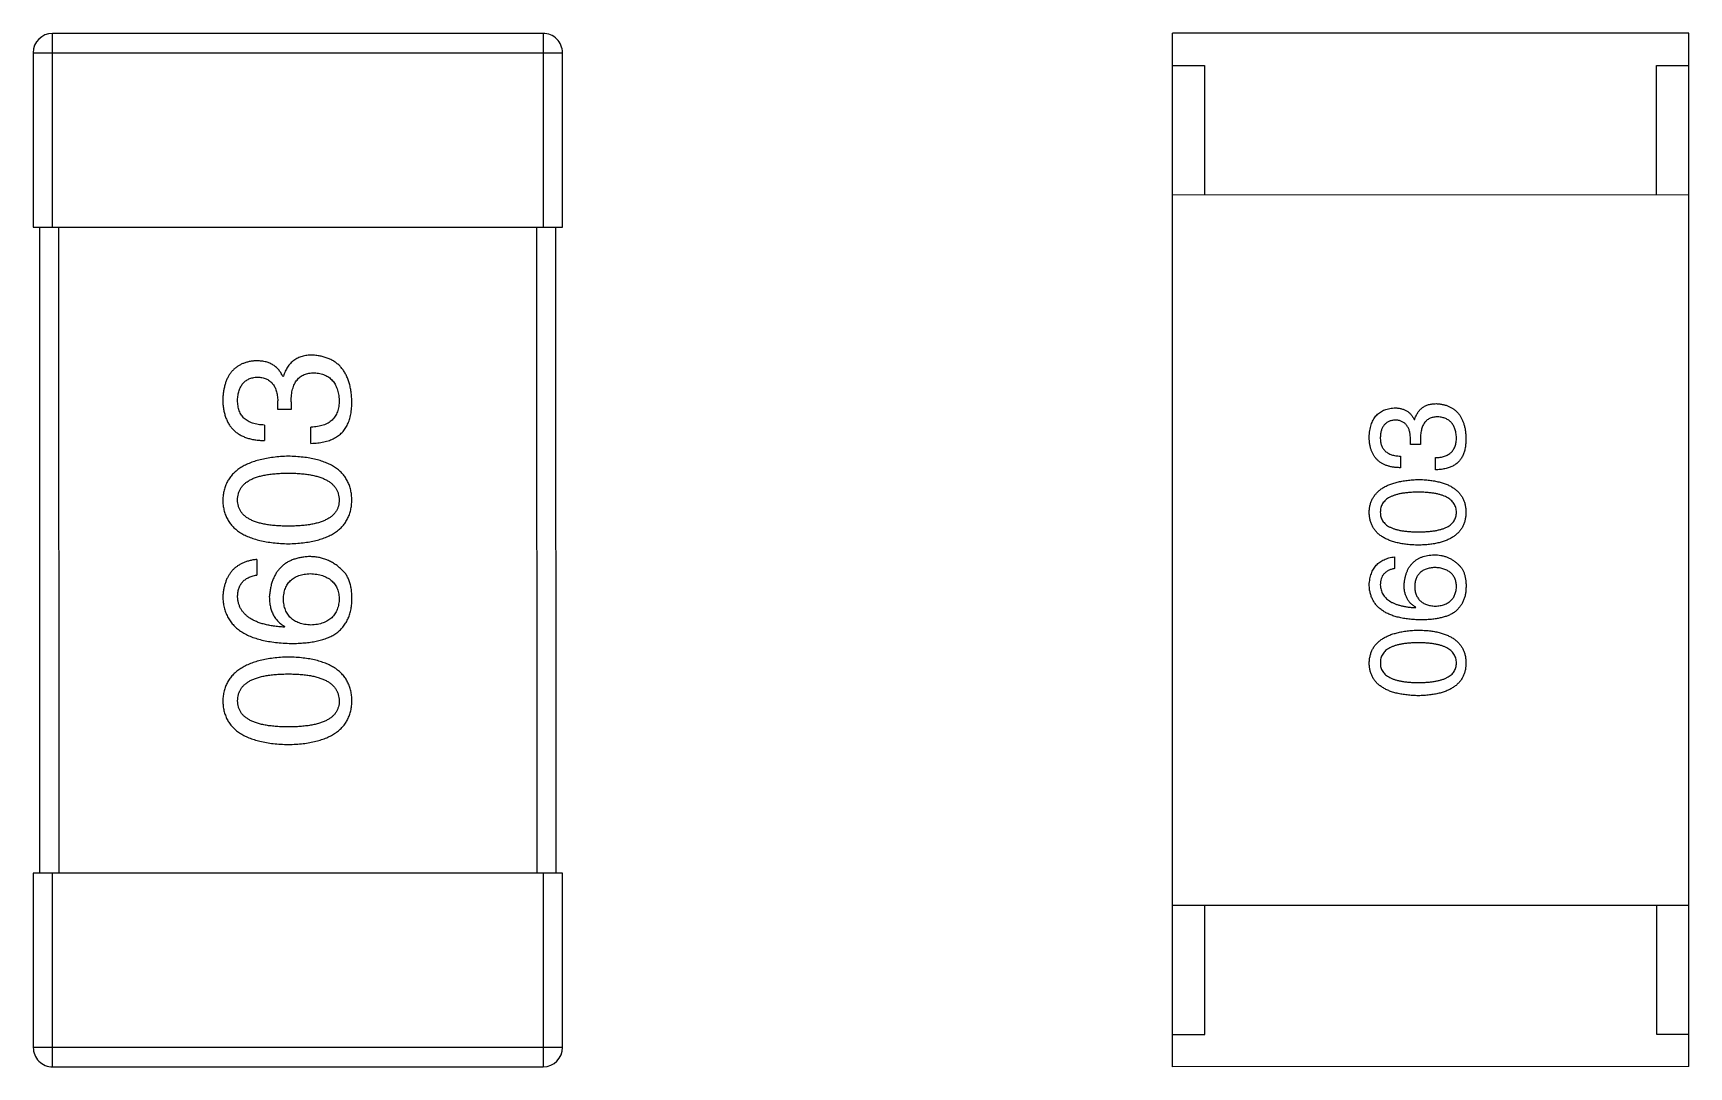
# Model space of a CAD drawing. Header units: millimetres. Extents: x 0 to 297, y 0 to 210.
# Drawn here: x 195.191 to 197.756, y 140.016 to 141.617 of the extents above; entities that cross this region are included whole.
import ezdxf

# ---------------------------------------------------------------- set-up
doc = ezdxf.new("R2010")
doc.units = ezdxf.units.MM
doc.layers.get('0').update_dxf_attribs({"linetype": 'CONTINUOUS'})

msp = doc.modelspace()

# ---------------------------------------------------------------- linework, layer by layer
at = {"color": 7, "linetype": 'Continuous'}
for p, q in [((195.981, 141.6165), (195.221, 141.6164)), ((195.221, 141.3164), (195.221, 141.6164)), ((195.981, 141.6165), (195.981, 141.3165)), ((197.7559, 141.6168), (196.9559, 141.6167)), ((196.9561, 140.0167), (196.9559, 141.6167)), ((197.7561, 140.0168), (197.7559, 141.6168)), ((195.191, 141.5864), (196.011, 141.5865)), ((195.191, 141.5864), (195.191, 141.3164)), ((196.011, 141.3165), (196.011, 141.5865)), ((196.9559, 141.5667), (197.0059, 141.5667)), ((197.0059, 141.5667), (197.0059, 141.3667)), ((197.7059, 141.3668), (197.7059, 141.5668)), ((197.7059, 141.5668), (197.7559, 141.5668)), ((196.9559, 141.3667), (197.7559, 141.3668)), ((195.191, 141.3164), (196.011, 141.3165)), ((195.201, 141.3164), (195.2011, 140.3164)), ((195.2311, 140.3164), (195.231, 141.3164)), ((195.971, 141.3165), (195.9711, 140.3165)), ((196.0011, 140.3165), (196.001, 141.3165)), ((195.5777, 141.0855), (195.5788, 141.0855)), ((195.57, 141.0342), (195.57, 141.0473)), ((195.5908, 141.0342), (195.57, 141.0342)), ((195.5908, 141.0462), (195.5908, 141.0342)), ((195.5493, 141.0101), (195.5493, 140.9861)), ((195.6214, 140.9817), (195.6214, 141.0069)), ((197.3305, 141.0186), (197.3313, 141.0186)), ((197.3247, 140.9801), (197.3247, 140.9899)), ((197.3403, 140.9891), (197.3403, 140.9801)), ((197.3092, 140.962), (197.3092, 140.944)), ((197.3403, 140.9801), (197.3247, 140.9801)), ((197.3633, 140.9407), (197.3633, 140.9596)), ((195.5373, 140.802), (195.5373, 140.7779)), ((197.3002, 140.8059), (197.3002, 140.7879)), ((197.3321, 140.7272), (197.333, 140.7281)), ((195.581, 140.6982), (195.5799, 140.6971)), ((196.0111, 140.3165), (195.1911, 140.3164)), ((195.1911, 140.3164), (195.1912, 140.0464)), ((195.2212, 140.0164), (195.2211, 140.3164)), ((195.9811, 140.3165), (195.9812, 140.0165)), ((196.0112, 140.0465), (196.0111, 140.3165)), ((196.9561, 140.2667), (197.7561, 140.2668)), ((197.0061, 140.0667), (197.0061, 140.2667)), ((197.7061, 140.2668), (197.7061, 140.0668)), ((196.9561, 140.0667), (197.0061, 140.0667)), ((197.7061, 140.0668), (197.7561, 140.0668)), ((196.0112, 140.0465), (195.1912, 140.0464)), ((195.2212, 140.0164), (195.9812, 140.0165)), ((197.7561, 140.0168), (196.9561, 140.0167))]:
    msp.add_line(p, q, dxfattribs=at)
for centre, start, end in [((195.221, 141.5864), 90.0074, 180.0074), ((195.981, 141.5865), 0.0074, 90.0074), ((195.2212, 140.0464), 180.0074, 270.0074), ((195.9812, 140.0465), 270.0074, 0.0074)]:
    msp.add_arc(centre, 0.03, start, end, dxfattribs=at)
for points, knots in [([(195.5361, 141.1096), (195.5341, 141.1094), (195.5302, 141.1091), (195.5246, 141.108), (195.5194, 141.1066), (195.5145, 141.1047), (195.51, 141.1024), (195.5058, 141.0997), (195.502, 141.0965), (195.4986, 141.0929), (195.4955, 141.089), (195.4929, 141.0845), (195.4906, 141.0797), (195.4887, 141.0745), (195.4871, 141.0688), (195.486, 141.0627), (195.4851, 141.0562), (195.4849, 141.0518), (195.4848, 141.0495)], [0, 0, 0, 0, 0.067521, 0.132139, 0.193339, 0.252064, 0.309083, 0.364848, 0.420021, 0.475612, 0.532002, 0.589602, 0.649896, 0.712634, 0.778603, 0.848416, 0.922155, 1, 1, 1, 1]), ([(195.5777, 141.0855), (195.5767, 141.0875), (195.5748, 141.0912), (195.5711, 141.0961), (195.5668, 141.1003), (195.5619, 141.1038), (195.5563, 141.1064), (195.5501, 141.1083), (195.5433, 141.1094), (195.5386, 141.1095), (195.5361, 141.1096)], [0, 0, 0, 0, 0.125227, 0.244792, 0.361427, 0.478215, 0.59667, 0.722058, 0.856314, 1, 1, 1, 1]), ([(195.6236, 141.1183), (195.6221, 141.1183), (195.6193, 141.1183), (195.6153, 141.1178), (195.6114, 141.1173), (195.6077, 141.1163), (195.6042, 141.1152), (195.6009, 141.1138), (195.5978, 141.1121), (195.5948, 141.1102), (195.5921, 141.108), (195.5896, 141.1056), (195.5873, 141.1028), (195.5852, 141.0999), (195.5833, 141.0967), (195.5815, 141.0932), (195.58, 141.0895), (195.5792, 141.0869), (195.5788, 141.0855)], [0, 0, 0, 0, 0.071215, 0.138707, 0.20396, 0.266995, 0.327734, 0.387609, 0.445602, 0.503345, 0.561136, 0.618597, 0.677672, 0.738255, 0.799989, 0.863961, 0.930555, 1, 1, 1, 1]), ([(195.6848, 141.0473), (195.6846, 141.05), (195.6844, 141.0554), (195.6835, 141.0631), (195.682, 141.0703), (195.6802, 141.0771), (195.678, 141.0833), (195.6752, 141.089), (195.6721, 141.0943), (195.6685, 141.099), (195.6644, 141.1032), (195.6599, 141.1069), (195.6549, 141.1101), (195.6495, 141.1128), (195.6436, 141.115), (195.6373, 141.1166), (195.6306, 141.1178), (195.6259, 141.1182), (195.6236, 141.1183)], [0, 0, 0, 0, 0.078078, 0.151942, 0.221594, 0.28726, 0.350176, 0.409768, 0.467648, 0.523784, 0.578904, 0.634014, 0.689819, 0.746826, 0.805875, 0.867063, 0.931764, 1, 1, 1, 1]), ([(195.5077, 141.0484), (195.5078, 141.0498), (195.5079, 141.0524), (195.5084, 141.0563), (195.5091, 141.0599), (195.51, 141.0633), (195.5111, 141.0665), (195.5125, 141.0693), (195.514, 141.072), (195.5159, 141.0744), (195.5179, 141.0765), (195.5202, 141.0784), (195.5226, 141.0801), (195.5253, 141.0814), (195.5283, 141.0826), (195.5314, 141.0834), (195.5348, 141.0841), (195.5371, 141.0843), (195.5383, 141.0844)], [0, 0, 0, 0, 0.078051, 0.151197, 0.220412, 0.286742, 0.34933, 0.409464, 0.467368, 0.52298, 0.578639, 0.633998, 0.690142, 0.746855, 0.805868, 0.867776, 0.932345, 1, 1, 1, 1]), ([(195.5383, 141.0844), (195.5396, 141.0844), (195.542, 141.0842), (195.5455, 141.0837), (195.5487, 141.0829), (195.5518, 141.0818), (195.5546, 141.0804), (195.5571, 141.0787), (195.5595, 141.0768), (195.5616, 141.0746), (195.5635, 141.0722), (195.5651, 141.0694), (195.5665, 141.0664), (195.5677, 141.0631), (195.5686, 141.0595), (195.5693, 141.0557), (195.5698, 141.0516), (195.57, 141.0488), (195.57, 141.0473)], [0, 0, 0, 0, 0.067741, 0.131599, 0.192143, 0.249977, 0.306453, 0.361639, 0.416449, 0.471489, 0.527582, 0.584873, 0.644974, 0.70814, 0.77492, 0.845909, 0.920585, 1, 1, 1, 1]), ([(195.5908, 141.0462), (195.5908, 141.048), (195.5908, 141.0515), (195.5913, 141.0566), (195.5919, 141.0613), (195.593, 141.0657), (195.5942, 141.0698), (195.5957, 141.0735), (195.5976, 141.0768), (195.5997, 141.0798), (195.6021, 141.0825), (195.6048, 141.0848), (195.6078, 141.0867), (195.6111, 141.0883), (195.6146, 141.0895), (195.6184, 141.0904), (195.6225, 141.0909), (195.6254, 141.091), (195.6268, 141.091)], [0, 0, 0, 0, 0.082495, 0.159728, 0.232496, 0.300725, 0.365163, 0.425859, 0.483728, 0.538892, 0.592921, 0.646195, 0.699968, 0.754746, 0.811387, 0.870806, 0.933482, 1, 1, 1, 1]), ([(195.6268, 141.091), (195.6283, 141.0909), (195.6312, 141.0907), (195.6353, 141.0899), (195.6392, 141.089), (195.6427, 141.0876), (195.6461, 141.086), (195.6492, 141.0841), (195.6519, 141.0818), (195.6545, 141.0793), (195.6568, 141.0765), (195.6588, 141.0733), (195.6605, 141.0699), (195.662, 141.0662), (195.6631, 141.0621), (195.6641, 141.0578), (195.6648, 141.0532), (195.665, 141.05), (195.6651, 141.0484)], [0, 0, 0, 0, 0.068514, 0.133941, 0.195994, 0.255362, 0.312994, 0.369441, 0.424687, 0.480522, 0.537148, 0.594801, 0.654411, 0.716817, 0.781981, 0.850498, 0.923306, 1, 1, 1, 1]), ([(195.4848, 141.0495), (195.4848, 141.047), (195.485, 141.0421), (195.4859, 141.035), (195.4872, 141.0283), (195.4891, 141.0222), (195.4914, 141.0165), (195.4942, 141.0113), (195.4975, 141.0066), (195.5014, 141.0024), (195.5057, 140.9986), (195.5105, 140.9954), (195.5158, 140.9926), (195.5215, 140.9903), (195.5278, 140.9885), (195.5345, 140.9872), (195.5417, 140.9863), (195.5467, 140.9862), (195.5493, 140.9861)], [0, 0, 0, 0, 0.073232, 0.142595, 0.207997, 0.270074, 0.329156, 0.386529, 0.441846, 0.496976, 0.551877, 0.607941, 0.665637, 0.725446, 0.788542, 0.855101, 0.925196, 1, 1, 1, 1]), ([(195.5493, 141.0101), (195.5476, 141.0102), (195.5443, 141.0103), (195.5396, 141.0109), (195.5352, 141.0117), (195.5311, 141.0128), (195.5274, 141.0143), (195.524, 141.016), (195.5208, 141.0179), (195.5181, 141.0202), (195.5156, 141.0227), (195.5135, 141.0256), (195.5117, 141.0287), (195.5102, 141.0321), (195.5091, 141.0358), (195.5083, 141.0397), (195.5078, 141.044), (195.5077, 141.0469), (195.5077, 141.0484)], [0, 0, 0, 0, 0.078134, 0.15164, 0.221358, 0.286689, 0.348614, 0.407697, 0.464247, 0.520153, 0.574432, 0.629291, 0.684538, 0.742032, 0.801329, 0.863637, 0.930123, 1, 1, 1, 1]), ([(195.6651, 141.0484), (195.6651, 141.0468), (195.665, 141.0436), (195.6645, 141.039), (195.6636, 141.0347), (195.6624, 141.0307), (195.6609, 141.027), (195.659, 141.0236), (195.6568, 141.0205), (195.6542, 141.0177), (195.6513, 141.0153), (195.648, 141.0131), (195.6444, 141.0113), (195.6405, 141.0098), (195.6362, 141.0086), (195.6315, 141.0077), (195.6266, 141.0071), (195.6232, 141.0069), (195.6214, 141.0069)], [0, 0, 0, 0, 0.071272, 0.13882, 0.201858, 0.262757, 0.320043, 0.376709, 0.431462, 0.486034, 0.541209, 0.597703, 0.65589, 0.717768, 0.782056, 0.850407, 0.92277, 1, 1, 1, 1]), ([(195.6782, 141.0112), (195.6787, 141.0124), (195.6798, 141.0147), (195.6812, 141.0185), (195.6823, 141.0225), (195.6832, 141.0269), (195.6839, 141.0316), (195.6844, 141.0365), (195.6847, 141.0418), (195.6847, 141.0454), (195.6848, 141.0473)], [0, 0, 0, 0, 0.101955, 0.208983, 0.322698, 0.44339, 0.570851, 0.70629, 0.84885, 1, 1, 1, 1]), ([(197.2608, 140.9915), (197.2609, 140.9933), (197.261, 140.9966), (197.2617, 141.0015), (197.2626, 141.006), (197.2638, 141.0103), (197.2652, 141.0142), (197.2669, 141.0178), (197.2689, 141.0212), (197.2712, 141.0241), (197.2737, 141.0268), (197.2766, 141.0292), (197.2797, 141.0312), (197.2831, 141.033), (197.2867, 141.0344), (197.2907, 141.0354), (197.2949, 141.0362), (197.2978, 141.0365), (197.2993, 141.0366)], [0, 0, 0, 0, 0.077845, 0.151584, 0.221397, 0.287366, 0.350104, 0.410398, 0.467998, 0.524388, 0.579979, 0.635152, 0.690917, 0.747936, 0.806661, 0.867861, 0.932479, 1, 1, 1, 1]), ([(197.2993, 141.0366), (197.3011, 141.0366), (197.3047, 141.0365), (197.3098, 141.0356), (197.3144, 141.0342), (197.3186, 141.0323), (197.3223, 141.0297), (197.3256, 141.0265), (197.3283, 141.0228), (197.3297, 141.02), (197.3305, 141.0186)], [0, 0, 0, 0, 0.143686, 0.277942, 0.40333, 0.521785, 0.638573, 0.755208, 0.874773, 1, 1, 1, 1]), ([(197.3313, 141.0186), (197.3316, 141.0196), (197.3322, 141.0215), (197.3333, 141.0243), (197.3347, 141.0269), (197.3361, 141.0293), (197.3377, 141.0316), (197.3394, 141.0336), (197.3413, 141.0354), (197.3433, 141.0371), (197.3455, 141.0385), (197.3479, 141.0398), (197.3503, 141.0408), (197.353, 141.0417), (197.3557, 141.0424), (197.3587, 141.0428), (197.3617, 141.0431), (197.3638, 141.0432), (197.3649, 141.0432)], [0, 0, 0, 0, 0.069445, 0.136039, 0.200011, 0.261745, 0.322328, 0.381403, 0.438864, 0.496655, 0.554398, 0.612391, 0.672266, 0.733005, 0.79604, 0.861293, 0.928785, 1, 1, 1, 1]), ([(197.3649, 141.0432), (197.3667, 141.0431), (197.3702, 141.0428), (197.3752, 141.0419), (197.3799, 141.0407), (197.3843, 141.039), (197.3884, 141.037), (197.3921, 141.0346), (197.3955, 141.0318), (197.3986, 141.0287), (197.4013, 141.0251), (197.4036, 141.0212), (197.4057, 141.0169), (197.4074, 141.0122), (197.4088, 141.0072), (197.4098, 141.0018), (197.4105, 140.996), (197.4107, 140.992), (197.4108, 140.9899)], [0, 0, 0, 0, 0.068236, 0.132937, 0.194125, 0.253174, 0.310181, 0.365986, 0.421096, 0.476216, 0.532352, 0.590232, 0.649824, 0.71274, 0.778406, 0.848058, 0.921922, 1, 1, 1, 1]), ([(195.6214, 140.9817), (195.6232, 140.9818), (195.6267, 140.9819), (195.6318, 140.9824), (195.6366, 140.9831), (195.6413, 140.9839), (195.6457, 140.985), (195.6498, 140.9863), (195.6538, 140.9879), (195.6574, 140.9896), (195.6609, 140.9915), (195.6641, 140.9937), (195.6671, 140.9961), (195.6698, 140.9987), (195.6723, 141.0015), (195.6745, 141.0046), (195.6765, 141.0078), (195.6777, 141.0101), (195.6782, 141.0112)], [0, 0, 0, 0, 0.078937, 0.154495, 0.226898, 0.296844, 0.363348, 0.427781, 0.48946, 0.549586, 0.607902, 0.664733, 0.720805, 0.776157, 0.831175, 0.886736, 0.943094, 1, 1, 1, 1]), ([(197.301, 141.0178), (197.3001, 141.0177), (197.2983, 141.0175), (197.2958, 141.017), (197.2934, 141.0164), (197.2912, 141.0155), (197.2892, 141.0145), (197.2873, 141.0132), (197.2856, 141.0118), (197.2841, 141.0102), (197.2827, 141.0084), (197.2816, 141.0064), (197.2805, 141.0043), (197.2797, 141.0019), (197.279, 140.9994), (197.2785, 140.9966), (197.2781, 140.9937), (197.2781, 140.9917), (197.278, 140.9907)], [0, 0, 0, 0, 0.067655, 0.132224, 0.194132, 0.253145, 0.309858, 0.366002, 0.421361, 0.47702, 0.532632, 0.590536, 0.65067, 0.713258, 0.779588, 0.848803, 0.921949, 1, 1, 1, 1]), ([(197.3247, 140.9899), (197.3247, 140.991), (197.3246, 140.9931), (197.3242, 140.9962), (197.3237, 140.9991), (197.323, 141.0018), (197.3221, 141.0042), (197.321, 141.0065), (197.3198, 141.0085), (197.3184, 141.0104), (197.3168, 141.0121), (197.3151, 141.0135), (197.3131, 141.0148), (197.311, 141.0158), (197.3088, 141.0166), (197.3063, 141.0172), (197.3037, 141.0176), (197.3019, 141.0177), (197.301, 141.0178)], [0, 0, 0, 0, 0.079415, 0.154091, 0.22508, 0.29186, 0.355026, 0.415127, 0.472418, 0.528511, 0.583551, 0.638361, 0.693547, 0.750023, 0.807857, 0.868401, 0.932259, 1, 1, 1, 1]), ([(197.3673, 141.0227), (197.3663, 141.0227), (197.3641, 141.0226), (197.361, 141.0222), (197.3582, 141.0216), (197.3555, 141.0207), (197.3531, 141.0195), (197.3508, 141.018), (197.3488, 141.0163), (197.347, 141.0143), (197.3454, 141.0121), (197.344, 141.0096), (197.3429, 141.0068), (197.342, 141.0037), (197.3412, 141.0004), (197.3407, 140.9969), (197.3403, 140.9931), (197.3403, 140.9904), (197.3403, 140.9891)], [0, 0, 0, 0, 0.066518, 0.129194, 0.188613, 0.245254, 0.300032, 0.353805, 0.407079, 0.461108, 0.516272, 0.574141, 0.634837, 0.699275, 0.767504, 0.840272, 0.917505, 1, 1, 1, 1]), ([(197.396, 140.9907), (197.396, 140.992), (197.3958, 140.9943), (197.3953, 140.9978), (197.3946, 141.001), (197.3937, 141.0041), (197.3926, 141.0069), (197.3913, 141.0094), (197.3898, 141.0118), (197.3881, 141.0139), (197.3862, 141.0158), (197.3841, 141.0175), (197.3818, 141.0189), (197.3793, 141.0201), (197.3766, 141.0211), (197.3737, 141.0219), (197.3706, 141.0225), (197.3684, 141.0226), (197.3673, 141.0227)], [0, 0, 0, 0, 0.076694, 0.149502, 0.218019, 0.283183, 0.345589, 0.405199, 0.462852, 0.519478, 0.575313, 0.630559, 0.687006, 0.744638, 0.804006, 0.866059, 0.931486, 1, 1, 1, 1]), ([(197.3092, 140.944), (197.3072, 140.9441), (197.3035, 140.9442), (197.2981, 140.9448), (197.2931, 140.9458), (197.2884, 140.9472), (197.284, 140.9489), (197.2801, 140.951), (197.2765, 140.9534), (197.2732, 140.9562), (197.2704, 140.9594), (197.2679, 140.9629), (197.2658, 140.9668), (197.264, 140.9711), (197.2626, 140.9757), (197.2617, 140.9807), (197.261, 140.986), (197.2609, 140.9896), (197.2608, 140.9915)], [0, 0, 0, 0, 0.074804, 0.144899, 0.211458, 0.274554, 0.334363, 0.392059, 0.448123, 0.503024, 0.558154, 0.613471, 0.670844, 0.729926, 0.792003, 0.857405, 0.926768, 1, 1, 1, 1]), ([(197.278, 140.9907), (197.278, 140.9896), (197.2781, 140.9874), (197.2784, 140.9842), (197.279, 140.9812), (197.2799, 140.9785), (197.281, 140.9759), (197.2823, 140.9736), (197.2839, 140.9715), (197.2858, 140.9696), (197.2879, 140.9679), (197.2902, 140.9664), (197.2928, 140.9651), (197.2956, 140.9641), (197.2986, 140.9632), (197.3019, 140.9626), (197.3055, 140.9622), (197.3079, 140.9621), (197.3092, 140.962)], [0, 0, 0, 0, 0.069877, 0.136363, 0.198671, 0.257968, 0.315462, 0.370709, 0.425568, 0.479847, 0.535753, 0.592303, 0.651386, 0.713311, 0.778642, 0.84836, 0.921866, 1, 1, 1, 1]), ([(197.3633, 140.9596), (197.3646, 140.9596), (197.3672, 140.9597), (197.3709, 140.9602), (197.3743, 140.9608), (197.3776, 140.9618), (197.3805, 140.9629), (197.3832, 140.9643), (197.3857, 140.9659), (197.3879, 140.9677), (197.3898, 140.9698), (197.3915, 140.9721), (197.3929, 140.9747), (197.394, 140.9774), (197.395, 140.9804), (197.3956, 140.9837), (197.396, 140.9871), (197.396, 140.9895), (197.396, 140.9907)], [0, 0, 0, 0, 0.07723, 0.149593, 0.217944, 0.282232, 0.34411, 0.402297, 0.458791, 0.513966, 0.568538, 0.623291, 0.679957, 0.737243, 0.798142, 0.86118, 0.928728, 1, 1, 1, 1]), ([(197.4108, 140.9899), (197.4108, 140.9885), (197.4107, 140.9858), (197.4105, 140.9818), (197.4101, 140.9781), (197.4096, 140.9746), (197.4089, 140.9713), (197.4081, 140.9683), (197.4071, 140.9655), (197.4063, 140.9637), (197.4059, 140.9629)], [0, 0, 0, 0, 0.15115, 0.29371, 0.429149, 0.55661, 0.677302, 0.791017, 0.898045, 1, 1, 1, 1]), ([(195.5864, 140.9618), (195.5824, 140.9616), (195.5746, 140.9613), (195.5633, 140.9601), (195.5527, 140.9585), (195.543, 140.9565), (195.5339, 140.954), (195.5256, 140.9509), (195.5181, 140.9474), (195.5113, 140.9434), (195.5053, 140.9389), (195.5, 140.9339), (195.4955, 140.9285), (195.4918, 140.9225), (195.4889, 140.9161), (195.4867, 140.9091), (195.4853, 140.9018), (195.4849, 140.8966), (195.4848, 140.894)], [0, 0, 0, 0, 0.088475, 0.171606, 0.249595, 0.322626, 0.391327, 0.455765, 0.516374, 0.573675, 0.628522, 0.681161, 0.732559, 0.783563, 0.83504, 0.887639, 0.942585, 1, 1, 1, 1]), ([(195.6848, 140.8941), (195.6847, 140.8967), (195.6844, 140.9019), (195.6832, 140.9094), (195.6811, 140.9164), (195.6784, 140.9229), (195.6748, 140.9289), (195.6705, 140.9345), (195.6655, 140.9395), (195.6596, 140.944), (195.6531, 140.948), (195.6457, 140.9514), (195.6377, 140.9544), (195.6289, 140.9569), (195.6193, 140.9589), (195.609, 140.9604), (195.598, 140.9614), (195.5903, 140.9617), (195.5864, 140.9618)], [0, 0, 0, 0, 0.059134, 0.115603, 0.169236, 0.221572, 0.273254, 0.32474, 0.377319, 0.431815, 0.488555, 0.548609, 0.612242, 0.680182, 0.75251, 0.829782, 0.91231, 1, 1, 1, 1]), ([(197.4059, 140.9629), (197.4055, 140.962), (197.4046, 140.9603), (197.4031, 140.9578), (197.4014, 140.9556), (197.3996, 140.9534), (197.3975, 140.9515), (197.3953, 140.9497), (197.3929, 140.9481), (197.3903, 140.9466), (197.3875, 140.9453), (197.3846, 140.9442), (197.3815, 140.9432), (197.3782, 140.9424), (197.3747, 140.9417), (197.371, 140.9412), (197.3672, 140.9409), (197.3646, 140.9408), (197.3633, 140.9407)], [0, 0, 0, 0, 0.056906, 0.113264, 0.168825, 0.223843, 0.279195, 0.335267, 0.392098, 0.450414, 0.51054, 0.572219, 0.636652, 0.703156, 0.773102, 0.845505, 0.921063, 1, 1, 1, 1]), ([(195.5077, 140.894), (195.5078, 140.8957), (195.5079, 140.899), (195.5088, 140.9037), (195.5104, 140.9082), (195.5125, 140.9123), (195.5154, 140.916), (195.5188, 140.9195), (195.5228, 140.9225), (195.5275, 140.9254), (195.5327, 140.9278), (195.5386, 140.9299), (195.5451, 140.9316), (195.5522, 140.9331), (195.5598, 140.9342), (195.5682, 140.935), (195.5771, 140.9355), (195.5833, 140.9355), (195.5864, 140.9356)], [0, 0, 0, 0, 0.050604, 0.098688, 0.145699, 0.191791, 0.238625, 0.286717, 0.337546, 0.391814, 0.449755, 0.512106, 0.579685, 0.652048, 0.730262, 0.814146, 0.904281, 1, 1, 1, 1]), ([(195.5864, 140.9356), (195.5896, 140.9355), (195.5956, 140.9355), (195.6044, 140.935), (195.6126, 140.9342), (195.6203, 140.9331), (195.6273, 140.9317), (195.6337, 140.9299), (195.6396, 140.9278), (195.6448, 140.9253), (195.6495, 140.9226), (195.6535, 140.9195), (195.657, 140.9161), (195.6599, 140.9123), (195.6621, 140.9082), (195.6638, 140.9038), (195.6648, 140.899), (195.665, 140.8957), (195.6651, 140.8941)], [0, 0, 0, 0, 0.094834, 0.184067, 0.267029, 0.344713, 0.417334, 0.484367, 0.546941, 0.604717, 0.65953, 0.710539, 0.759381, 0.806382, 0.853027, 0.900623, 0.949121, 1, 1, 1, 1]), ([(197.2608, 140.875), (197.2609, 140.8769), (197.2612, 140.8807), (197.2622, 140.8863), (197.2639, 140.8915), (197.2661, 140.8963), (197.2689, 140.9008), (197.2722, 140.9049), (197.2762, 140.9086), (197.2807, 140.912), (197.2858, 140.915), (197.2914, 140.9176), (197.2976, 140.9199), (197.3044, 140.9218), (197.3118, 140.9233), (197.3197, 140.9245), (197.3282, 140.9254), (197.334, 140.9257), (197.337, 140.9258)], [0, 0, 0, 0, 0.057415, 0.112361, 0.16496, 0.216437, 0.267441, 0.318839, 0.371478, 0.426325, 0.483626, 0.544235, 0.608673, 0.677374, 0.750405, 0.828394, 0.911525, 1, 1, 1, 1]), ([(197.337, 140.9061), (197.3347, 140.9061), (197.33, 140.906), (197.3233, 140.9057), (197.3171, 140.9051), (197.3113, 140.9042), (197.306, 140.9032), (197.3012, 140.9018), (197.2968, 140.9003), (197.2928, 140.8984), (197.2893, 140.8963), (197.2863, 140.894), (197.2838, 140.8915), (197.2816, 140.8887), (197.28, 140.8856), (197.2788, 140.8822), (197.2782, 140.8787), (197.2781, 140.8762), (197.278, 140.875)], [0, 0, 0, 0, 0.095719, 0.185854, 0.269738, 0.347952, 0.420315, 0.487894, 0.550245, 0.608186, 0.662454, 0.713283, 0.761375, 0.808209, 0.854301, 0.901312, 0.949396, 1, 1, 1, 1]), ([(197.337, 140.9258), (197.34, 140.9257), (197.3457, 140.9255), (197.354, 140.9247), (197.3617, 140.9236), (197.3689, 140.9221), (197.3755, 140.9202), (197.3815, 140.918), (197.387, 140.9154), (197.392, 140.9124), (197.3963, 140.909), (197.4001, 140.9053), (197.4033, 140.9011), (197.406, 140.8966), (197.4081, 140.8917), (197.4096, 140.8865), (197.4105, 140.8808), (197.4107, 140.877), (197.4108, 140.875)], [0, 0, 0, 0, 0.08769, 0.170218, 0.24749, 0.319818, 0.387758, 0.451391, 0.511445, 0.568185, 0.622681, 0.67526, 0.726746, 0.778428, 0.830764, 0.884397, 0.940866, 1, 1, 1, 1]), ([(197.3961, 140.875), (197.396, 140.8762), (197.3958, 140.8787), (197.3951, 140.8823), (197.3938, 140.8856), (197.3921, 140.8887), (197.39, 140.8915), (197.3874, 140.894), (197.3843, 140.8964), (197.3808, 140.8984), (197.3769, 140.9003), (197.3725, 140.9018), (197.3677, 140.9032), (197.3624, 140.9042), (197.3567, 140.9051), (197.3505, 140.9057), (197.3439, 140.906), (197.3394, 140.9061), (197.337, 140.9061)], [0, 0, 0, 0, 0.050879, 0.099377, 0.146973, 0.193618, 0.240619, 0.289461, 0.34047, 0.395283, 0.453059, 0.515633, 0.582666, 0.655287, 0.732971, 0.815933, 0.905166, 1, 1, 1, 1]), ([(195.4848, 140.894), (195.4849, 140.8914), (195.4851, 140.8862), (195.4864, 140.8787), (195.4886, 140.8717), (195.4914, 140.8652), (195.4951, 140.8591), (195.4995, 140.8536), (195.5048, 140.8486), (195.5108, 140.8441), (195.5176, 140.8401), (195.5251, 140.8367), (195.5335, 140.8337), (195.5426, 140.8312), (195.5524, 140.8292), (195.5631, 140.8277), (195.5745, 140.8267), (195.5824, 140.8264), (195.5864, 140.8263)], [0, 0, 0, 0, 0.057911, 0.113262, 0.165956, 0.217443, 0.268511, 0.319665, 0.372, 0.426129, 0.483365, 0.543779, 0.607756, 0.676562, 0.749704, 0.827713, 0.911177, 1, 1, 1, 1]), ([(195.5864, 140.8536), (195.5833, 140.8536), (195.5771, 140.8537), (195.5682, 140.8542), (195.5599, 140.8549), (195.5522, 140.856), (195.5451, 140.8575), (195.5386, 140.8591), (195.5327, 140.8612), (195.5275, 140.8636), (195.5228, 140.8662), (195.5188, 140.8692), (195.5154, 140.8726), (195.5126, 140.8762), (195.5104, 140.8803), (195.5088, 140.8846), (195.5079, 140.8892), (195.5078, 140.8924), (195.5077, 140.894)], [0, 0, 0, 0, 0.096452, 0.187278, 0.271765, 0.350519, 0.423437, 0.491321, 0.554011, 0.612224, 0.666281, 0.717003, 0.764884, 0.811423, 0.856783, 0.902993, 0.950236, 1, 1, 1, 1]), ([(195.5864, 140.8263), (195.5904, 140.8264), (195.598, 140.8267), (195.609, 140.8277), (195.6193, 140.8292), (195.6289, 140.8312), (195.6377, 140.8337), (195.6458, 140.8367), (195.6531, 140.8401), (195.6596, 140.8442), (195.6655, 140.8486), (195.6705, 140.8536), (195.6748, 140.8592), (195.6784, 140.8652), (195.6811, 140.8717), (195.6832, 140.8787), (195.6844, 140.8862), (195.6847, 140.8914), (195.6848, 140.8941)], [0, 0, 0, 0, 0.087693, 0.170223, 0.247496, 0.319826, 0.387768, 0.451403, 0.511459, 0.568358, 0.622671, 0.675251, 0.726739, 0.778422, 0.830759, 0.884394, 0.940865, 1, 1, 1, 1]), ([(195.6651, 140.8941), (195.6651, 140.8924), (195.6649, 140.8892), (195.664, 140.8846), (195.6625, 140.8803), (195.6602, 140.8763), (195.6575, 140.8726), (195.6541, 140.8693), (195.65, 140.8663), (195.6454, 140.8636), (195.6401, 140.8612), (195.6343, 140.8591), (195.6278, 140.8575), (195.6207, 140.856), (195.613, 140.8549), (195.6047, 140.8542), (195.5958, 140.8537), (195.5896, 140.8536), (195.5864, 140.8536)], [0, 0, 0, 0, 0.049766, 0.097012, 0.143225, 0.188786, 0.235079, 0.282962, 0.333687, 0.387747, 0.445963, 0.508657, 0.576545, 0.649868, 0.72822, 0.812712, 0.903543, 1, 1, 1, 1]), ([(197.337, 140.8241), (197.334, 140.8242), (197.3281, 140.8244), (197.3195, 140.8252), (197.3115, 140.8263), (197.3041, 140.8278), (197.2973, 140.8297), (197.2911, 140.8319), (197.2854, 140.8345), (197.2803, 140.8375), (197.2758, 140.8409), (197.2719, 140.8446), (197.2685, 140.8488), (197.2658, 140.8533), (197.2637, 140.8582), (197.262, 140.8634), (197.2611, 140.8691), (197.2609, 140.873), (197.2608, 140.875)], [0, 0, 0, 0, 0.088823, 0.172287, 0.250296, 0.323438, 0.392244, 0.456221, 0.516635, 0.573871, 0.628, 0.680335, 0.731489, 0.782557, 0.834044, 0.886738, 0.942089, 1, 1, 1, 1]), ([(197.278, 140.875), (197.2781, 140.8737), (197.2782, 140.8713), (197.2788, 140.8679), (197.28, 140.8646), (197.2816, 140.8616), (197.2838, 140.8589), (197.2863, 140.8564), (197.2893, 140.8541), (197.2928, 140.8521), (197.2968, 140.8503), (197.3012, 140.8488), (197.306, 140.8475), (197.3113, 140.8464), (197.3171, 140.8456), (197.3234, 140.8451), (197.33, 140.8447), (197.3347, 140.8447), (197.337, 140.8446)], [0, 0, 0, 0, 0.049764, 0.097007, 0.143217, 0.188577, 0.235116, 0.282997, 0.333719, 0.387776, 0.445989, 0.508679, 0.576563, 0.649481, 0.728235, 0.812722, 0.903548, 1, 1, 1, 1]), ([(197.337, 140.8446), (197.3394, 140.8447), (197.344, 140.8447), (197.3507, 140.8451), (197.357, 140.8456), (197.3627, 140.8464), (197.368, 140.8476), (197.3729, 140.8488), (197.3773, 140.8503), (197.3812, 140.8521), (197.3847, 140.8541), (197.3878, 140.8564), (197.3903, 140.8589), (197.3924, 140.8616), (197.3941, 140.8646), (197.3952, 140.8679), (197.3959, 140.8714), (197.396, 140.8737), (197.3961, 140.875)], [0, 0, 0, 0, 0.096457, 0.187288, 0.27178, 0.350132, 0.423455, 0.491343, 0.554037, 0.612253, 0.666313, 0.717038, 0.764921, 0.811214, 0.856775, 0.902988, 0.950234, 1, 1, 1, 1]), ([(197.4108, 140.875), (197.4107, 140.873), (197.4105, 140.8691), (197.4096, 140.8635), (197.4081, 140.8582), (197.406, 140.8533), (197.4034, 140.8488), (197.4001, 140.8447), (197.3963, 140.8409), (197.3919, 140.8376), (197.387, 140.8345), (197.3815, 140.8319), (197.3755, 140.8297), (197.3689, 140.8278), (197.3617, 140.8263), (197.354, 140.8252), (197.3457, 140.8244), (197.34, 140.8242), (197.337, 140.8241)], [0, 0, 0, 0, 0.059135, 0.115606, 0.169241, 0.221578, 0.273261, 0.324749, 0.377329, 0.431642, 0.488541, 0.548597, 0.612232, 0.680174, 0.752504, 0.829777, 0.912307, 1, 1, 1, 1]), ([(195.5373, 140.802), (195.5353, 140.8017), (195.5314, 140.8013), (195.5258, 140.8), (195.5205, 140.7984), (195.5155, 140.7964), (195.511, 140.7941), (195.5068, 140.7913), (195.503, 140.7883), (195.4995, 140.7849), (195.4964, 140.781), (195.4936, 140.7768), (195.4912, 140.7722), (195.4892, 140.7673), (195.4875, 140.762), (195.4863, 140.7564), (195.4853, 140.7503), (195.485, 140.7462), (195.4848, 140.7441)], [0, 0, 0, 0, 0.06947, 0.136096, 0.199592, 0.260665, 0.319672, 0.377156, 0.433415, 0.489984, 0.546535, 0.604276, 0.663499, 0.725182, 0.788953, 0.855683, 0.926216, 1, 1, 1, 1]), ([(195.6192, 140.8064), (195.6169, 140.8063), (195.6123, 140.806), (195.6057, 140.805), (195.5995, 140.8036), (195.5936, 140.8018), (195.5883, 140.7995), (195.5833, 140.7967), (195.5787, 140.7935), (195.5746, 140.7898), (195.5709, 140.7856), (195.5676, 140.781), (195.5648, 140.776), (195.5624, 140.7705), (195.5603, 140.7645), (195.5588, 140.7581), (195.5576, 140.7512), (195.5572, 140.7465), (195.5569, 140.7441)], [0, 0, 0, 0, 0.071527, 0.139094, 0.20346, 0.264939, 0.323904, 0.381383, 0.437591, 0.493343, 0.549401, 0.606085, 0.664838, 0.725424, 0.788712, 0.855452, 0.925772, 1, 1, 1, 1]), ([(195.6684, 140.7867), (195.6667, 140.7883), (195.6632, 140.7914), (195.6577, 140.7954), (195.6518, 140.7988), (195.6458, 140.8016), (195.6395, 140.8037), (195.6329, 140.8053), (195.6262, 140.8062), (195.6216, 140.8063), (195.6192, 140.8064)], [0, 0, 0, 0, 0.129393, 0.255335, 0.378531, 0.500878, 0.622934, 0.746191, 0.87096, 1, 1, 1, 1]), ([(197.2608, 140.7625), (197.261, 140.7641), (197.2612, 140.7672), (197.2619, 140.7717), (197.2629, 140.7759), (197.2641, 140.7799), (197.2656, 140.7836), (197.2674, 140.787), (197.2695, 140.7902), (197.2718, 140.7931), (197.2744, 140.7956), (197.2773, 140.7979), (197.2805, 140.8), (197.2839, 140.8017), (197.2876, 140.8032), (197.2915, 140.8044), (197.2957, 140.8054), (197.2987, 140.8057), (197.3002, 140.8059)], [0, 0, 0, 0, 0.073784, 0.144317, 0.211047, 0.274818, 0.336501, 0.395724, 0.453465, 0.510016, 0.566585, 0.622844, 0.680328, 0.739335, 0.800408, 0.863904, 0.93053, 1, 1, 1, 1]), ([(197.3149, 140.7625), (197.3151, 140.7643), (197.3154, 140.7679), (197.3163, 140.773), (197.3175, 140.7778), (197.319, 140.7823), (197.3208, 140.7864), (197.3229, 140.7902), (197.3254, 140.7936), (197.3282, 140.7967), (197.3313, 140.7995), (197.3347, 140.8019), (197.3384, 140.804), (197.3425, 140.8058), (197.3468, 140.8071), (197.3515, 140.8082), (197.3564, 140.8089), (197.3599, 140.8091), (197.3616, 140.8092)], [0, 0, 0, 0, 0.074228, 0.144548, 0.211288, 0.274576, 0.335162, 0.393915, 0.450599, 0.506657, 0.562409, 0.618617, 0.676096, 0.735061, 0.79654, 0.860906, 0.928473, 1, 1, 1, 1]), ([(197.3616, 140.8092), (197.3634, 140.8092), (197.3668, 140.8091), (197.3719, 140.8084), (197.3768, 140.8072), (197.3816, 140.8056), (197.3861, 140.8035), (197.3905, 140.801), (197.3946, 140.798), (197.3972, 140.7956), (197.3985, 140.7945)], [0, 0, 0, 0, 0.12904, 0.253809, 0.377066, 0.499122, 0.621469, 0.744665, 0.870607, 1, 1, 1, 1]), ([(195.5078, 140.7441), (195.5078, 140.7463), (195.508, 140.7507), (195.5094, 140.7568), (195.5117, 140.7622), (195.515, 140.7669), (195.5192, 140.7708), (195.5244, 140.774), (195.5305, 140.7765), (195.5349, 140.7774), (195.5373, 140.7779)], [0, 0, 0, 0, 0.136586, 0.261496, 0.378089, 0.490612, 0.605522, 0.725767, 0.8561, 1, 1, 1, 1]), ([(195.5788, 140.7408), (195.5789, 140.7423), (195.579, 140.7452), (195.5796, 140.7495), (195.5805, 140.7535), (195.5817, 140.7572), (195.5833, 140.7606), (195.5851, 140.7638), (195.5872, 140.7667), (195.5897, 140.7693), (195.5925, 140.7716), (195.5955, 140.7737), (195.5989, 140.7754), (195.6026, 140.777), (195.6066, 140.7781), (195.6109, 140.7791), (195.6155, 140.7798), (195.6187, 140.78), (195.6203, 140.7801)], [0, 0, 0, 0, 0.069884, 0.136529, 0.199638, 0.259844, 0.317774, 0.374356, 0.430026, 0.485148, 0.5409, 0.597889, 0.657472, 0.718614, 0.783613, 0.85129, 0.923712, 1, 1, 1, 1]), ([(195.6203, 140.7801), (195.6221, 140.78), (195.6254, 140.7798), (195.6303, 140.7791), (195.6348, 140.7782), (195.6391, 140.777), (195.643, 140.7756), (195.6466, 140.7738), (195.6499, 140.7719), (195.6529, 140.7696), (195.6555, 140.767), (195.6579, 140.7642), (195.6599, 140.7611), (195.6616, 140.7578), (195.663, 140.7542), (195.664, 140.7503), (195.6648, 140.7462), (195.665, 140.7434), (195.6651, 140.7419)], [0, 0, 0, 0, 0.078863, 0.153308, 0.223539, 0.289857, 0.35341, 0.413572, 0.471721, 0.528235, 0.584279, 0.638781, 0.69466, 0.751251, 0.809198, 0.869697, 0.933318, 1, 1, 1, 1]), ([(195.6848, 140.7375), (195.6849, 140.7403), (195.6849, 140.7457), (195.6843, 140.7535), (195.6832, 140.7607), (195.6814, 140.7672), (195.6791, 140.7731), (195.6761, 140.7783), (195.6727, 140.7829), (195.6698, 140.7855), (195.6684, 140.7867)], [0, 0, 0, 0, 0.156782, 0.301945, 0.436395, 0.561474, 0.678489, 0.78853, 0.894967, 1, 1, 1, 1]), ([(197.3002, 140.7879), (197.2984, 140.7875), (197.2951, 140.7868), (197.2905, 140.7849), (197.2867, 140.7825), (197.2835, 140.7796), (197.281, 140.7761), (197.2793, 140.772), (197.2782, 140.7674), (197.2781, 140.7642), (197.278, 140.7625)], [0, 0, 0, 0, 0.1439, 0.274233, 0.394478, 0.509388, 0.621911, 0.738504, 0.863414, 1, 1, 1, 1]), ([(197.3625, 140.7895), (197.3612, 140.7895), (197.3588, 140.7893), (197.3554, 140.7888), (197.3522, 140.788), (197.3492, 140.7872), (197.3464, 140.786), (197.3439, 140.7847), (197.3416, 140.7831), (197.3395, 140.7814), (197.3376, 140.7794), (197.336, 140.7773), (197.3347, 140.7749), (197.3335, 140.7723), (197.3326, 140.7695), (197.3319, 140.7665), (197.3315, 140.7633), (197.3314, 140.7612), (197.3313, 140.76)], [0, 0, 0, 0, 0.076288, 0.14871, 0.216387, 0.281386, 0.342528, 0.402111, 0.4591, 0.514852, 0.569974, 0.625644, 0.682226, 0.740156, 0.800362, 0.863471, 0.930116, 1, 1, 1, 1]), ([(197.3961, 140.7609), (197.396, 140.7619), (197.3958, 140.7641), (197.3952, 140.7672), (197.3945, 140.7701), (197.3934, 140.7728), (197.3921, 140.7753), (197.3906, 140.7776), (197.3889, 140.7797), (197.3869, 140.7816), (197.3846, 140.7833), (197.3822, 140.7848), (197.3795, 140.7861), (197.3765, 140.7872), (197.3733, 140.7881), (197.3699, 140.7888), (197.3663, 140.7893), (197.3638, 140.7895), (197.3625, 140.7895)], [0, 0, 0, 0, 0.066682, 0.130303, 0.190802, 0.248749, 0.30534, 0.361219, 0.415721, 0.471765, 0.528279, 0.586428, 0.64659, 0.710143, 0.776461, 0.846692, 0.921137, 1, 1, 1, 1]), ([(197.3985, 140.7945), (197.3996, 140.7935), (197.4017, 140.7916), (197.4043, 140.7882), (197.4065, 140.7843), (197.4083, 140.7798), (197.4096, 140.775), (197.4105, 140.7696), (197.4109, 140.7637), (197.4109, 140.7597), (197.4108, 140.7576)], [0, 0, 0, 0, 0.105033, 0.21147, 0.321511, 0.438526, 0.563605, 0.698055, 0.843218, 1, 1, 1, 1]), ([(197.3403, 140.7084), (197.3372, 140.7085), (197.3311, 140.7087), (197.3222, 140.7095), (197.314, 140.7107), (197.3063, 140.7123), (197.2992, 140.7142), (197.2927, 140.7166), (197.2868, 140.7194), (197.2816, 140.7226), (197.2768, 140.7262), (197.2727, 140.7302), (197.2692, 140.7346), (197.2663, 140.7394), (197.264, 140.7446), (197.2623, 140.7502), (197.2612, 140.7562), (197.261, 140.7604), (197.2608, 140.7625)], [0, 0, 0, 0, 0.087517, 0.169686, 0.246944, 0.319347, 0.387088, 0.450961, 0.511075, 0.567974, 0.622351, 0.675039, 0.726853, 0.778688, 0.83093, 0.884738, 0.941043, 1, 1, 1, 1]), ([(197.278, 140.7625), (197.2781, 140.7612), (197.2783, 140.7586), (197.2792, 140.755), (197.2803, 140.7515), (197.282, 140.7483), (197.284, 140.7452), (197.2864, 140.7425), (197.2892, 140.7399), (197.2924, 140.7376), (197.296, 140.7355), (197.3, 140.7336), (197.3044, 140.732), (197.3092, 140.7306), (197.3144, 140.7294), (197.3199, 140.7285), (197.3259, 140.7277), (197.33, 140.7274), (197.3321, 140.7272)], [0, 0, 0, 0, 0.054741, 0.107075, 0.158339, 0.208382, 0.258772, 0.310045, 0.362765, 0.417822, 0.475982, 0.537466, 0.602901, 0.673037, 0.747247, 0.826291, 0.910782, 1, 1, 1, 1]), ([(197.333, 140.7281), (197.3315, 140.7289), (197.3287, 140.7306), (197.325, 140.7338), (197.3219, 140.7374), (197.3193, 140.7416), (197.3174, 140.7462), (197.3159, 140.7512), (197.3151, 140.7567), (197.315, 140.7605), (197.3149, 140.7625)], [0, 0, 0, 0, 0.122276, 0.239997, 0.35611, 0.473903, 0.59404, 0.720428, 0.855383, 1, 1, 1, 1]), ([(197.3313, 140.76), (197.3314, 140.7589), (197.3315, 140.7566), (197.3319, 140.7533), (197.3326, 140.7503), (197.3336, 140.7474), (197.3347, 140.7447), (197.3362, 140.7423), (197.3378, 140.7401), (197.3397, 140.7381), (197.3418, 140.7363), (197.3442, 140.7347), (197.3468, 140.7333), (197.3496, 140.7322), (197.3527, 140.7312), (197.356, 140.7305), (197.3596, 140.73), (197.362, 140.7298), (197.3633, 140.7297)], [0, 0, 0, 0, 0.070453, 0.136523, 0.199866, 0.260392, 0.318446, 0.374657, 0.430182, 0.485556, 0.541071, 0.598396, 0.657208, 0.718642, 0.783247, 0.851631, 0.923928, 1, 1, 1, 1]), ([(197.3633, 140.7297), (197.3646, 140.7298), (197.3671, 140.7299), (197.3707, 140.7305), (197.3741, 140.7313), (197.3773, 140.7322), (197.3802, 140.7334), (197.3829, 140.7348), (197.3853, 140.7364), (197.3875, 140.7383), (197.3895, 140.7403), (197.3911, 140.7426), (197.3926, 140.7451), (197.3938, 140.7479), (197.3947, 140.7508), (197.3954, 140.754), (197.3959, 140.7573), (197.396, 140.7597), (197.3961, 140.7609)], [0, 0, 0, 0, 0.076467, 0.148148, 0.216496, 0.280559, 0.342274, 0.401168, 0.458322, 0.514073, 0.569257, 0.62465, 0.68124, 0.739113, 0.799947, 0.862804, 0.929597, 1, 1, 1, 1]), ([(197.4108, 140.7576), (197.4107, 140.7555), (197.4105, 140.7515), (197.4094, 140.7457), (197.4078, 140.7403), (197.4056, 140.7352), (197.4028, 140.7305), (197.3995, 140.7263), (197.3956, 140.7224), (197.3927, 140.7202), (197.3912, 140.7191)], [0, 0, 0, 0, 0.137449, 0.267856, 0.393219, 0.514735, 0.63397, 0.753734, 0.874967, 1, 1, 1, 1]), ([(195.4848, 140.7441), (195.485, 140.7412), (195.4853, 140.7357), (195.4868, 140.7277), (195.4891, 140.7202), (195.4921, 140.7133), (195.496, 140.7068), (195.5007, 140.701), (195.5061, 140.6956), (195.5124, 140.6909), (195.5195, 140.6866), (195.5274, 140.6829), (195.536, 140.6797), (195.5454, 140.6771), (195.5557, 140.675), (195.5667, 140.6735), (195.5785, 140.6723), (195.5866, 140.6721), (195.5908, 140.6719)], [0, 0, 0, 0, 0.058957, 0.115262, 0.16907, 0.221312, 0.273147, 0.324961, 0.377649, 0.432026, 0.488925, 0.549039, 0.612912, 0.680653, 0.753056, 0.830314, 0.912483, 1, 1, 1, 1]), ([(195.5799, 140.6971), (195.5771, 140.6973), (195.5716, 140.6977), (195.5636, 140.6987), (195.5562, 140.7), (195.5493, 140.7015), (195.5429, 140.7034), (195.537, 140.7056), (195.5317, 140.7081), (195.5269, 140.7109), (195.5227, 140.714), (195.5189, 140.7174), (195.5157, 140.7211), (195.513, 140.7251), (195.5108, 140.7294), (195.5093, 140.734), (195.5081, 140.7389), (195.5079, 140.7423), (195.5078, 140.7441)], [0, 0, 0, 0, 0.089218, 0.173709, 0.252753, 0.326963, 0.397099, 0.462534, 0.524018, 0.582178, 0.637235, 0.689955, 0.741228, 0.791618, 0.841661, 0.892925, 0.945259, 1, 1, 1, 1]), ([(195.5569, 140.7441), (195.557, 140.7414), (195.5571, 140.7363), (195.5583, 140.729), (195.5602, 140.7223), (195.5628, 140.7162), (195.5662, 140.7107), (195.5704, 140.7058), (195.5753, 140.7016), (195.5791, 140.6993), (195.581, 140.6982)], [0, 0, 0, 0, 0.144617, 0.279572, 0.40596, 0.526097, 0.64389, 0.760003, 0.877724, 1, 1, 1, 1]), ([(195.6214, 140.7004), (195.6197, 140.7005), (195.6165, 140.7007), (195.6117, 140.7014), (195.6073, 140.7024), (195.6032, 140.7036), (195.5994, 140.7052), (195.596, 140.707), (195.5928, 140.7091), (195.59, 140.7115), (195.5874, 140.7142), (195.5853, 140.7172), (195.5833, 140.7204), (195.5818, 140.724), (195.5805, 140.7278), (195.5796, 140.7319), (195.579, 140.7362), (195.5789, 140.7392), (195.5788, 140.7408)], [0, 0, 0, 0, 0.076072, 0.148369, 0.216753, 0.281358, 0.342792, 0.401604, 0.458929, 0.514444, 0.569818, 0.625343, 0.681554, 0.739608, 0.800134, 0.863477, 0.929547, 1, 1, 1, 1]), ([(195.6651, 140.7419), (195.6651, 140.7403), (195.6649, 140.7372), (195.6643, 140.7327), (195.6634, 140.7285), (195.6621, 140.7246), (195.6605, 140.7209), (195.6585, 140.7176), (195.6563, 140.7145), (195.6537, 140.7118), (195.6508, 140.7093), (195.6475, 140.7072), (195.644, 140.7052), (195.6401, 140.7037), (195.6359, 140.7024), (195.6314, 140.7014), (195.6265, 140.7007), (195.6232, 140.7005), (195.6214, 140.7004)], [0, 0, 0, 0, 0.070403, 0.137196, 0.200053, 0.260887, 0.31876, 0.37535, 0.430743, 0.485927, 0.541678, 0.598832, 0.657726, 0.719441, 0.783504, 0.851852, 0.923533, 1, 1, 1, 1]), ([(195.6586, 140.6862), (195.6606, 140.6877), (195.6646, 140.6906), (195.6697, 140.6958), (195.6742, 140.7015), (195.6778, 140.7077), (195.6808, 140.7144), (195.6829, 140.7217), (195.6844, 140.7294), (195.6847, 140.7348), (195.6848, 140.7375)], [0, 0, 0, 0, 0.125033, 0.246266, 0.36603, 0.485265, 0.606781, 0.732144, 0.862551, 1, 1, 1, 1]), ([(197.3912, 140.7191), (197.3896, 140.7182), (197.3864, 140.7164), (197.3812, 140.7143), (197.3755, 140.7124), (197.3693, 140.711), (197.3627, 140.7098), (197.3557, 140.709), (197.3482, 140.7085), (197.343, 140.7084), (197.3403, 140.7084)], [0, 0, 0, 0, 0.101889, 0.209155, 0.322694, 0.442863, 0.569758, 0.70479, 0.848502, 1, 1, 1, 1]), ([(195.5908, 140.6719), (195.5944, 140.672), (195.6013, 140.672), (195.6113, 140.6728), (195.6207, 140.6738), (195.6295, 140.6754), (195.6377, 140.6774), (195.6452, 140.6798), (195.6522, 140.6827), (195.6565, 140.685), (195.6586, 140.6862)], [0, 0, 0, 0, 0.151498, 0.29521, 0.430242, 0.557137, 0.677306, 0.790845, 0.898111, 1, 1, 1, 1]), ([(197.2608, 140.6418), (197.261, 140.6438), (197.2612, 140.6476), (197.2623, 140.6531), (197.2639, 140.6583), (197.2661, 140.6632), (197.2689, 140.6676), (197.2723, 140.6717), (197.2762, 140.6754), (197.2807, 140.6788), (197.2858, 140.6818), (197.2915, 140.6845), (197.2977, 140.6867), (197.3045, 140.6886), (197.3118, 140.6902), (197.3197, 140.6914), (197.3282, 140.6922), (197.334, 140.6925), (197.3371, 140.6926)], [0, 0, 0, 0, 0.057415, 0.112361, 0.16496, 0.216437, 0.267441, 0.318839, 0.371478, 0.426325, 0.483626, 0.544235, 0.608673, 0.677374, 0.750405, 0.828394, 0.911525, 1, 1, 1, 1]), ([(197.3371, 140.673), (197.3347, 140.6729), (197.3301, 140.6729), (197.3234, 140.6725), (197.3171, 140.6719), (197.3114, 140.6711), (197.3061, 140.67), (197.3012, 140.6687), (197.2968, 140.6671), (197.2928, 140.6653), (197.2894, 140.6632), (197.2863, 140.6609), (197.2838, 140.6583), (197.2817, 140.6555), (197.28, 140.6524), (197.2789, 140.6491), (197.2782, 140.6455), (197.2781, 140.6431), (197.2781, 140.6418)], [0, 0, 0, 0, 0.095719, 0.185854, 0.269738, 0.347952, 0.420315, 0.487894, 0.550245, 0.608186, 0.662454, 0.713283, 0.761375, 0.808209, 0.854301, 0.901312, 0.949396, 1, 1, 1, 1]), ([(197.3371, 140.6926), (197.34, 140.6925), (197.3457, 140.6923), (197.354, 140.6916), (197.3617, 140.6905), (197.3689, 140.689), (197.3755, 140.6871), (197.3816, 140.6848), (197.387, 140.6822), (197.392, 140.6793), (197.3963, 140.6759), (197.4002, 140.6721), (197.4034, 140.668), (197.406, 140.6635), (197.4081, 140.6586), (197.4096, 140.6533), (197.4106, 140.6477), (197.4107, 140.6438), (197.4108, 140.6418)], [0, 0, 0, 0, 0.08769, 0.170218, 0.24749, 0.319818, 0.387758, 0.451391, 0.511445, 0.568185, 0.622681, 0.67526, 0.726746, 0.778428, 0.830764, 0.884397, 0.940866, 1, 1, 1, 1]), ([(197.3961, 140.6418), (197.396, 140.6431), (197.3958, 140.6455), (197.3951, 140.6491), (197.3938, 140.6524), (197.3921, 140.6555), (197.39, 140.6583), (197.3874, 140.6609), (197.3844, 140.6632), (197.3809, 140.6653), (197.3769, 140.6671), (197.3726, 140.6687), (197.3677, 140.67), (197.3625, 140.6711), (197.3567, 140.6719), (197.3506, 140.6725), (197.344, 140.6729), (197.3394, 140.6729), (197.3371, 140.673)], [0, 0, 0, 0, 0.050879, 0.099377, 0.146973, 0.193618, 0.240619, 0.289461, 0.34047, 0.395283, 0.453059, 0.515633, 0.582666, 0.655287, 0.732971, 0.815933, 0.905166, 1, 1, 1, 1]), ([(195.5865, 140.6509), (195.5824, 140.6508), (195.5746, 140.6504), (195.5633, 140.6493), (195.5528, 140.6477), (195.543, 140.6456), (195.5339, 140.6431), (195.5257, 140.6401), (195.5181, 140.6365), (195.5114, 140.6325), (195.5053, 140.628), (195.5001, 140.6231), (195.4956, 140.6176), (195.4918, 140.6116), (195.4889, 140.6052), (195.4867, 140.5983), (195.4853, 140.5909), (195.485, 140.5858), (195.4848, 140.5832)], [0, 0, 0, 0, 0.088475, 0.171606, 0.249595, 0.322626, 0.391327, 0.455765, 0.516374, 0.573675, 0.628522, 0.681161, 0.732559, 0.783563, 0.83504, 0.887639, 0.942585, 1, 1, 1, 1]), ([(195.6848, 140.5832), (195.6847, 140.5858), (195.6845, 140.591), (195.6832, 140.5985), (195.6812, 140.6055), (195.6784, 140.6121), (195.6749, 140.6181), (195.6706, 140.6236), (195.6655, 140.6286), (195.6597, 140.6331), (195.6531, 140.6371), (195.6458, 140.6406), (195.6377, 140.6435), (195.6289, 140.646), (195.6194, 140.6481), (195.6091, 140.6495), (195.598, 140.6505), (195.5904, 140.6508), (195.5865, 140.6509)], [0, 0, 0, 0, 0.059134, 0.115603, 0.169236, 0.221572, 0.273254, 0.32474, 0.377319, 0.431815, 0.488555, 0.548609, 0.612242, 0.680182, 0.75251, 0.829782, 0.91231, 1, 1, 1, 1]), ([(195.5078, 140.5832), (195.5078, 140.5848), (195.508, 140.5881), (195.5089, 140.5929), (195.5104, 140.5973), (195.5126, 140.6014), (195.5154, 140.6052), (195.5188, 140.6086), (195.5229, 140.6117), (195.5275, 140.6145), (195.5328, 140.6169), (195.5386, 140.619), (195.5451, 140.6208), (195.5522, 140.6222), (195.5599, 140.6233), (195.5682, 140.6241), (195.5771, 140.6246), (195.5833, 140.6247), (195.5865, 140.6247)], [0, 0, 0, 0, 0.050604, 0.098688, 0.145699, 0.191791, 0.238625, 0.286717, 0.337546, 0.391814, 0.449755, 0.512106, 0.579685, 0.652048, 0.730262, 0.814146, 0.904281, 1, 1, 1, 1]), ([(195.5865, 140.6247), (195.5896, 140.6247), (195.5957, 140.6246), (195.6045, 140.6241), (195.6127, 140.6233), (195.6203, 140.6222), (195.6273, 140.6208), (195.6338, 140.619), (195.6396, 140.6169), (195.6449, 140.6145), (195.6495, 140.6117), (195.6536, 140.6086), (195.6571, 140.6052), (195.6599, 140.6014), (195.6622, 140.5973), (195.6638, 140.5929), (195.6648, 140.5881), (195.665, 140.5849), (195.6652, 140.5832)], [0, 0, 0, 0, 0.094834, 0.184067, 0.267029, 0.344713, 0.417334, 0.484367, 0.546941, 0.604717, 0.65953, 0.710539, 0.759381, 0.806382, 0.853027, 0.900623, 0.949121, 1, 1, 1, 1]), ([(197.3371, 140.591), (197.334, 140.5911), (197.3281, 140.5913), (197.3196, 140.5921), (197.3116, 140.5932), (197.3042, 140.5947), (197.2973, 140.5965), (197.2911, 140.5988), (197.2854, 140.6014), (197.2803, 140.6044), (197.2758, 140.6077), (197.2719, 140.6115), (197.2686, 140.6156), (197.2658, 140.6201), (197.2637, 140.6251), (197.2621, 140.6303), (197.2611, 140.6359), (197.2609, 140.6398), (197.2608, 140.6418)], [0, 0, 0, 0, 0.088823, 0.172287, 0.250296, 0.323438, 0.392244, 0.456221, 0.516635, 0.573871, 0.628, 0.680335, 0.731489, 0.782557, 0.834044, 0.886738, 0.942089, 1, 1, 1, 1]), ([(197.2781, 140.6418), (197.2781, 140.6406), (197.2782, 140.6382), (197.2789, 140.6347), (197.28, 140.6315), (197.2817, 140.6285), (197.2838, 140.6257), (197.2863, 140.6232), (197.2894, 140.621), (197.2929, 140.619), (197.2968, 140.6172), (197.3012, 140.6156), (197.3061, 140.6144), (197.3114, 140.6133), (197.3171, 140.6125), (197.3234, 140.6119), (197.3301, 140.6115), (197.3347, 140.6115), (197.3371, 140.6115)], [0, 0, 0, 0, 0.049764, 0.097007, 0.143217, 0.188577, 0.235116, 0.282997, 0.333719, 0.387776, 0.445989, 0.508679, 0.576563, 0.649481, 0.728235, 0.812722, 0.903548, 1, 1, 1, 1]), ([(197.3371, 140.6115), (197.3395, 140.6115), (197.3441, 140.6115), (197.3508, 140.6119), (197.357, 140.6125), (197.3628, 140.6133), (197.3681, 140.6144), (197.3729, 140.6156), (197.3773, 140.6172), (197.3813, 140.619), (197.3848, 140.621), (197.3878, 140.6232), (197.3904, 140.6257), (197.3924, 140.6285), (197.3941, 140.6315), (197.3953, 140.6347), (197.3959, 140.6382), (197.396, 140.6406), (197.3961, 140.6418)], [0, 0, 0, 0, 0.096457, 0.187288, 0.27178, 0.350132, 0.423455, 0.491343, 0.554037, 0.612253, 0.666313, 0.717038, 0.764921, 0.811214, 0.856775, 0.902988, 0.950234, 1, 1, 1, 1]), ([(197.4108, 140.6418), (197.4107, 140.6398), (197.4106, 140.636), (197.4096, 140.6303), (197.4081, 140.6251), (197.406, 140.6202), (197.4034, 140.6157), (197.4002, 140.6115), (197.3964, 140.6078), (197.392, 140.6044), (197.3871, 140.6014), (197.3816, 140.5988), (197.3755, 140.5965), (197.3689, 140.5947), (197.3618, 140.5932), (197.354, 140.5921), (197.3457, 140.5913), (197.34, 140.5911), (197.3371, 140.591)], [0, 0, 0, 0, 0.059135, 0.115606, 0.169241, 0.221578, 0.273261, 0.324749, 0.377329, 0.431642, 0.488541, 0.548597, 0.612232, 0.680174, 0.752504, 0.829777, 0.912307, 1, 1, 1, 1]), ([(195.4848, 140.5832), (195.4849, 140.5805), (195.4852, 140.5753), (195.4865, 140.5678), (195.4886, 140.5608), (195.4914, 140.5543), (195.4951, 140.5483), (195.4996, 140.5428), (195.5048, 140.5377), (195.5108, 140.5333), (195.5176, 140.5293), (195.5252, 140.5258), (195.5335, 140.5228), (195.5426, 140.5203), (195.5525, 140.5183), (195.5631, 140.5168), (195.5745, 140.5158), (195.5824, 140.5156), (195.5865, 140.5154)], [0, 0, 0, 0, 0.057911, 0.113262, 0.165956, 0.217443, 0.268511, 0.319665, 0.372, 0.426129, 0.483365, 0.543779, 0.607756, 0.676562, 0.749704, 0.827713, 0.911177, 1, 1, 1, 1]), ([(195.5865, 140.5427), (195.5833, 140.5428), (195.5771, 140.5428), (195.5682, 140.5433), (195.5599, 140.5441), (195.5522, 140.5451), (195.5451, 140.5466), (195.5386, 140.5483), (195.5328, 140.5503), (195.5275, 140.5527), (195.5229, 140.5554), (195.5188, 140.5584), (195.5154, 140.5617), (195.5126, 140.5654), (195.5104, 140.5694), (195.5089, 140.5737), (195.508, 140.5783), (195.5078, 140.5815), (195.5078, 140.5832)], [0, 0, 0, 0, 0.096452, 0.187278, 0.271765, 0.350519, 0.423437, 0.491321, 0.554011, 0.612224, 0.666281, 0.717003, 0.764884, 0.811423, 0.856783, 0.902993, 0.950236, 1, 1, 1, 1]), ([(195.5865, 140.5154), (195.5904, 140.5156), (195.598, 140.5158), (195.6091, 140.5168), (195.6194, 140.5183), (195.6289, 140.5203), (195.6377, 140.5228), (195.6458, 140.5258), (195.6531, 140.5293), (195.6597, 140.5333), (195.6655, 140.5378), (195.6706, 140.5428), (195.6749, 140.5483), (195.6784, 140.5543), (195.6812, 140.5609), (195.6832, 140.5679), (195.6845, 140.5754), (195.6847, 140.5805), (195.6848, 140.5832)], [0, 0, 0, 0, 0.087693, 0.170223, 0.247496, 0.319826, 0.387768, 0.451403, 0.511459, 0.568358, 0.622671, 0.675251, 0.726739, 0.778422, 0.830759, 0.884394, 0.940865, 1, 1, 1, 1]), ([(195.6652, 140.5832), (195.6651, 140.5816), (195.665, 140.5784), (195.6641, 140.5737), (195.6625, 140.5694), (195.6603, 140.5654), (195.6575, 140.5617), (195.6541, 140.5584), (195.6501, 140.5554), (195.6454, 140.5527), (195.6402, 140.5503), (195.6343, 140.5483), (195.6278, 140.5466), (195.6207, 140.5451), (195.613, 140.5441), (195.6047, 140.5433), (195.5958, 140.5428), (195.5896, 140.5428), (195.5865, 140.5427)], [0, 0, 0, 0, 0.049766, 0.097012, 0.143225, 0.188786, 0.235079, 0.282962, 0.333687, 0.387747, 0.445963, 0.508657, 0.576545, 0.649868, 0.72822, 0.812712, 0.903543, 1, 1, 1, 1])]:
    msp.add_open_spline(points, degree=3, knots=knots, dxfattribs=at)

doc.saveas('drawing.dxf')
